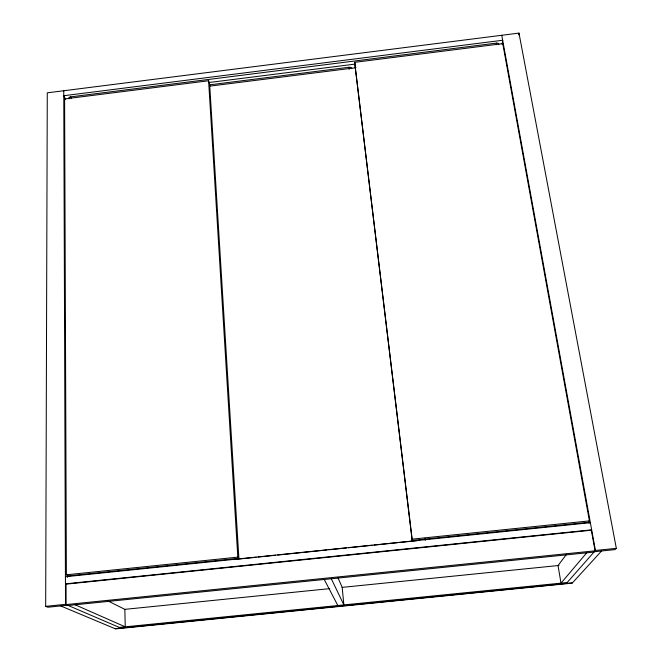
<?xml version="1.0" encoding="UTF-8"?>
<svg xmlns="http://www.w3.org/2000/svg" width="662" height="662" viewBox="0 0 662 662"><rect width="100%" height="100%" fill="white"/><g stroke="black" fill="none" stroke-linecap="round" stroke-linejoin="round"><path stroke-width="0.99" d="M67.632 605.225L47.896 607.228L45.678 606.342L47.275 92.829L518.983 33.1L616.322 548.335L615.089 549.609L594.294 551.719M496.136 44.726L496.318 43.121L70.635 96.875A2.665 1.481 3.4 0 0 69.071 98.944M502.168 44.354L502.673 40.258L63.775 95.725L65.72 99.358M518.718 34.937L518.983 33.1M589.42 520.895L588.361 522.318L412.161 540.465L354.658 62.336L502.772 43.642L589.42 520.895L412.145 539.166L412.161 540.465M566.581 554.21L558.041 565.555L561.004 583.148L586.722 552.811M566.374 583.421L595.403 550.461L616.322 548.335M601.568 550.983L572.2 583.139L115.552 628.9L60.714 605.929M208.604 80.764L64.595 98.944L66.374 574.806L68.451 575.874L238.883 558.314L209.647 84.157L208.604 80.764L237.815 557.139L238.883 558.314M208.638 82.568L355.37 64.065M209.631 84.844L348.998 67.276A2.623 1.531 -8 0 1 351.754 68.484M209.366 86.192L356.09 67.706M66.374 574.806L237.815 557.139M65.43 576.743L590.347 522.682M233.562 559.597L256.128 557.272M258.18 557.056L275.615 555.261M277.668 555.054L301.26 552.621M303.312 552.414L320.756 550.619M322.799 550.403L326.904 549.981M328.956 549.774L346.4 547.979M348.452 547.764L372.044 545.331M374.096 545.124L397.688 542.691M399.74 542.484L417.176 540.688M65.455 583.843L591.646 529.832M45.678 606.342L65.521 604.323L120.848 628.072M68.227 605.482L593.979 552.075M125.143 609.321L329.742 588.634M342.08 587.384L559.018 565.456M119.342 627.427L567.16 582.527M114.981 628.66L572.498 582.808M75.129 604.778L125.242 626.831L124.845 609.354L107.302 600.591M70.635 96.875L71.405 98.324M324.248 579.473L337.835 605.523M331.323 578.762L343.859 604.919L342.188 587.376L338.075 578.017M501.763 35.276L595.403 550.461M588.758 521.201L589.13 523.237M425.021 538.305L425.277 540.357M354.658 62.336L412.145 539.166M348.998 67.276L349.197 69.32M67.507 575.278L67.516 577.347M63.759 90.735L65.521 604.323M496.318 43.121A2.722 1.547 -14.1 0 1 498.693 44.735M591.34 530.229L66.051 584.141L66.126 604.58L595.08 550.825L591.34 530.229"/></g></svg>
